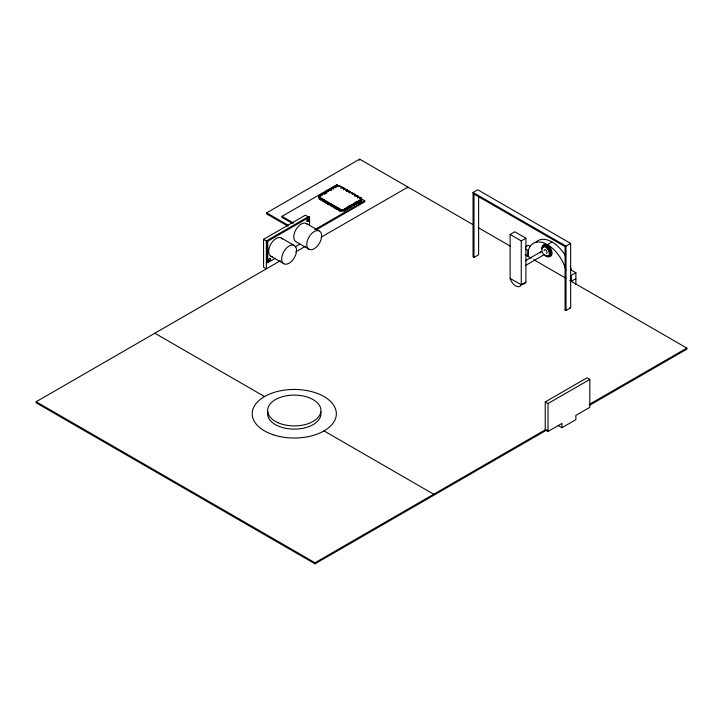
<?xml version="1.0" encoding="UTF-8"?>
<svg xmlns="http://www.w3.org/2000/svg" width="723" height="723" viewBox="0 0 723 723"><rect width="100%" height="100%" fill="white"/><g stroke="black" fill="none" stroke-linecap="round" stroke-linejoin="round"><path stroke-width="1.08" d="M527.582 256.132L528.26 250.592A28.043 16.195 60 0 1 546.299 244.076A28.043 16.195 60 0 1 565.874 269.878M287.953 226.191L266.688 213.909L266.688 212.842L359.638 159.168L473.312 224.799M292.598 223.506L282.024 217.397L282.024 216.331L336.864 184.663L339.747 186.326M318.97 195.544L319.9 196.078L319.9 197.153L318.97 196.62L318.97 195.544L322.196 194.749L321.265 194.216L321.265 195.291L322.196 195.825M321.265 194.216L324.491 193.43L324.491 194.505M323.561 193.963L323.561 192.887L326.787 192.101L326.787 193.177L325.856 192.634L325.856 191.568L329.082 190.773L328.161 190.239L328.161 191.315M328.161 190.239L331.387 189.444L331.387 190.52L330.456 189.986L330.456 188.911L333.683 188.125L332.752 187.582L332.752 188.658L333.683 189.191M332.752 187.582L333.899 186.923L334.83 187.456L338.057 185.594L341.771 186.67L341.771 187.745L340.84 188.278M335.978 187.872L335.047 187.329L335.047 186.263L336.195 185.594L337.126 186.136M320.144 197.551L319.214 198.084L319.214 199.159L320.605 199.964L321.536 199.421L321.536 198.355L320.605 198.888L318.744 197.813L318.744 196.746L319.9 196.078M319.214 199.159L320.144 198.617M341.771 186.67L340.84 187.203L344.555 188.278L344.555 189.354L343.633 189.887M321.997 199.693L323.389 200.497L324.32 199.964L324.32 201.03L323.389 201.572L321.997 200.768L321.997 199.693L322.928 199.159L322.928 200.226M344.555 188.278L343.633 188.811L347.347 189.887L347.347 190.962L346.416 191.496L346.416 190.42L347.347 189.887M324.781 201.301L326.181 202.106L327.112 201.572L327.112 202.639L326.181 203.181L324.781 202.377L324.781 201.301L325.712 200.768M324.781 202.377L325.712 201.834M309.561 225.648L309.561 217.063L308.631 216.529L266.362 240.931L266.362 268.839L263.57 267.23L263.57 239.322L305.377 215.183L308.161 216.801M331.288 205.052L331.288 203.985L330.357 204.519L330.357 205.594L331.749 206.398L332.679 205.856L332.679 204.79L331.749 205.323L329.896 204.248L328.965 204.79L327.573 203.985L327.573 202.91L328.504 202.377M350.131 192.571L350.131 191.496L346.416 190.42M327.573 203.985L328.504 203.443M327.573 202.91L328.965 203.714L329.896 203.181L329.896 204.248M349.2 193.104L349.2 192.029L350.131 191.496M275.427 258.238L267.727 262.684L266.796 262.151L266.796 240.678L267.727 241.22L309.561 217.063M352.914 194.18L352.914 193.104L351.993 193.637L355.707 194.713L355.707 195.788L354.776 196.322L354.776 195.246L355.707 194.713M333.149 206.127L334.071 205.594L334.071 206.67L333.149 207.203L333.149 206.127L334.541 206.932L335.472 206.398L335.472 207.474L334.541 208.007L333.149 207.203M358.491 196.322L357.56 196.855L357.56 197.93L358.491 197.397L358.491 196.322L354.776 195.246M335.933 208.811L336.864 208.278L336.864 207.203L335.933 207.736L335.933 208.811L337.325 209.616L338.256 209.083L340.108 210.149L341.039 209.616L341.039 210.691L340.108 211.224L338.716 210.42L338.716 209.345L339.647 208.811M335.472 207.474L337.325 208.54L338.256 208.007L338.256 209.083M360.352 200.614L361.274 200.072L361.274 197.93L357.56 196.855M338.716 210.42L339.647 209.887M358.048 201.943L359.204 201.274L360.605 202.088L361.753 201.419L361.753 200.352L360.352 199.539L360.352 198.464L361.274 197.93M318.744 196.746L341.97 210.149L345.413 209.236L346.344 209.769L347.492 209.11L347.492 208.034L346.561 207.501L350.013 206.579L350.944 207.121L352.092 206.453L352.092 205.386L351.161 204.844L351.161 205.919M348.866 207.248L348.866 206.172L349.796 206.706L349.796 207.781L348.64 208.441L347.718 207.908L344.265 208.82L345.196 209.363L345.196 210.438L344.049 211.098L341.039 210.691M348.866 206.172L352.092 205.386M351.161 204.844L354.387 204.058L354.387 205.133L353.24 205.793L352.309 205.26L352.309 204.184M354.387 205.133L353.457 204.591L353.457 203.515L356.683 202.729L356.683 203.805L355.535 204.464L354.604 203.931L354.604 202.856M356.683 203.805L355.752 203.262L355.752 202.196L356.9 201.527L358.31 202.341L359.458 201.672L359.458 202.747L358.31 203.416L356.9 202.603L356.9 201.527M361.753 200.352L360.605 201.012L359.204 200.199L358.048 200.867L359.458 201.672M360.352 199.539L361.274 199.006L360.352 198.464M314.722 229.652L364.754 200.759L364.754 201.834L316.647 229.616M268.721 261.039L270.646 259.928M295.147 246.85L299.955 244.076M547.293 429.733L315.02 563.832L36.15 402.828L36.15 401.753L280.307 260.786M295.743 251.875L305.504 246.236M321.12 237.225L407.98 187.076L407.98 188.152M510.113 234.46L514.767 231.776L525.91 238.21L525.91 282.142L521.256 284.817A8.531 4.925 60 0 1 515.689 285.901A8.531 4.925 60 0 1 510.113 278.391L510.113 234.46L521.256 240.895L525.91 238.21M570.655 243.425L565.079 246.651L565.079 309.977L566.01 310.519L570.655 307.835L570.655 243.425L477.695 189.76L473.05 192.445L473.05 256.846L473.981 257.379L478.626 254.704L478.626 195.816M525.467 246.832L528.26 245.224L530.113 246.299M547.41 244.681L552.065 241.997M525.278 260.831L540.804 251.866M525.413 265.54L542.874 255.463M575.87 284.519L575.87 272.716L571.215 275.4L571.215 281.328L575.87 278.644M565.079 309.977L566.01 309.444M561.961 427.7L561.961 423.407L548.025 431.459L545.232 429.842L545.232 401.934L587.04 377.804L589.823 379.412L589.823 407.32L575.879 415.373L575.879 419.665L561.961 427.7L558.246 425.549M545.232 401.934L548.025 403.551L589.823 379.412M36.15 401.753L315.02 562.756L545.341 429.778M589.254 404.428L686.85 348.079L686.85 349.155L589.254 405.504M566.01 310.519L566.01 246.109L473.05 192.445L473.981 194.053L565.079 246.651M575.87 272.716L571.215 270.031A28.043 16.195 60 0 0 570.239 266.236M525.467 248.983L528.26 250.592L528.26 256.52M478.183 227.609L510.366 246.191M524.988 254.632L531.134 258.183M533.764 259.702L565.937 278.274M569.841 280.524L686.85 348.079M569.724 307.293L570.655 307.835M510.113 278.391L521.256 284.817L521.256 240.895M352.914 193.104L349.2 192.029M341.672 187.438L364.754 200.759M335.047 186.263L335.978 186.796M355.752 202.196L356.683 202.729M330.456 188.911L331.387 189.444M353.457 203.515L354.387 204.058M325.856 191.568L326.787 192.101M323.561 192.887L324.491 193.43M346.561 208.567L347.492 209.11M344.265 209.896L345.196 210.438M305.983 223.299L318.997 230.809M282.024 216.331L293.565 222.991M266.688 212.842L287.953 225.115M309.417 249.48L296.403 241.961A10.52 6.073 -60 0 1 296.177 229.182A10.52 6.073 -60 0 1 307.293 224.193M281.355 238.012L294.369 245.522A10.52 6.073 -60 0 1 291.035 261.816A10.52 6.073 -60 0 1 281.925 256.557A10.52 6.073 -60 0 1 294.369 245.522M263.57 239.322L266.362 240.931M270.836 256.231L283.85 263.741M154.839 333.231L264.528 396.556M324.021 430.899L433.71 494.234M548.025 403.551L548.025 431.459M473.981 194.053L473.981 257.379M360.605 201.012L360.605 202.088M359.882 197.126L359.882 198.201M359.638 159.168L359.638 160.244M359.204 200.199L359.204 201.274M358.31 202.341L358.31 203.416M357.099 195.517L357.099 196.593M355.535 203.389L355.535 204.464M354.315 193.909L354.315 194.984M353.24 204.717L353.24 205.793M350.944 206.046L350.944 207.121M350.013 205.513L350.013 206.579M348.739 190.691L348.739 191.767M348.64 207.374L348.64 208.441M347.718 206.832L347.718 207.908M346.344 208.694L346.344 209.769M345.956 189.083L345.956 190.158M345.413 208.161L345.413 209.236M344.049 210.022L344.049 211.098M343.163 187.474L343.163 188.549M343.118 209.489L343.118 210.565M341.97 210.149L341.97 211.224M340.108 210.149L340.108 211.224M338.057 185.594L338.057 186.67M337.325 208.54L337.325 209.616M336.864 184.663L336.864 185.739M336.195 185.594L336.195 186.67M334.541 206.932L334.541 208.007M333.899 186.923L333.899 187.998M331.749 205.323L331.749 206.398M331.604 188.251L331.604 189.318M329.308 189.571L329.308 190.646M328.965 203.714L328.965 204.79M326.181 202.106L326.181 203.181M325.639 192.761L325.639 193.836M323.389 200.497L323.389 201.572M322.413 193.556L322.413 194.632M320.605 198.888L320.605 199.964M320.117 194.876L320.117 195.951M315.02 562.756L315.02 563.832M308.631 216.529L308.631 220.822M308.161 219.033L308.161 221.265M267.727 241.22L267.727 262.684M320.75 411.839A26.67 15.4 0 0 1 294.062 429.128A26.67 15.4 0 0 1 267.853 411.604M525.91 282.142A8.531 4.925 60 0 1 522.639 284.012M540.37 252.824A2.07 1.193 60 0 1 542.566 252.625A2.07 1.193 60 0 1 542.566 255.553M549.091 256.421A6.57 3.796 60 0 0 552.038 252.544A6.57 3.796 60 0 0 548.133 245.558L546.922 244.826A6.57 3.796 60 0 0 543.163 245.82M544.6 254.803A6.57 3.796 60 0 0 545.766 255.87L546.977 256.602A6.57 3.796 60 0 0 551.134 253.8A6.57 3.796 60 0 0 547.203 246.091L545.992 245.359A6.57 3.796 60 0 0 541.861 248.884M546.977 255.526A5.26 3.037 60 0 0 550.203 253.122A5.26 3.037 60 0 0 546.959 247.004L545.992 246.444A5.26 3.037 60 0 0 543.045 247.365M544.085 250.673A2.07 1.193 60 0 1 546.29 250.474A2.07 1.193 60 0 1 546.29 253.411M544.139 254.677A5.26 3.037 60 0 0 545.079 255.499L546.046 256.059A5.26 3.037 60 0 0 549.272 253.656A5.26 3.037 60 0 0 546.028 247.537L545.061 246.977A5.26 3.037 60 0 0 542.123 251.188M535.571 242.657A28.043 16.195 60 0 1 565.558 255.906M272.372 256.701A10.52 6.073 -60 0 1 270.836 244.085A10.52 6.073 -60 0 1 282.539 239.105M321.618 235.129L321.527 237.415A10.52 6.073 -60 0 1 309.932 249.634A10.52 6.073 -60 0 1 310.501 234.839A10.52 6.073 -60 0 1 321.618 235.129M268.676 260.217L268.658 259.955A1.31 0.759 -60 0 1 270.022 258.265A1.31 0.759 -60 0 1 270.149 259.991A1.31 0.759 -60 0 1 268.676 260.217M273.24 434.767A42.07 24.284 0 0 0 336.34 413.728A42.07 24.284 0 0 0 273.24 392.697A42.07 24.284 0 0 0 273.24 434.767M277.876 422.657A26.67 15.4 0 0 0 320.696 412.643A26.67 15.4 0 0 0 284.256 396.24A26.67 15.4 0 0 0 277.876 422.657M307.944 221.184A1.31 0.759 -60 0 0 308.36 219.15A1.31 0.759 -60 0 0 306.805 220.524A1.31 0.759 -60 0 0 307.944 221.184"/></g></svg>
